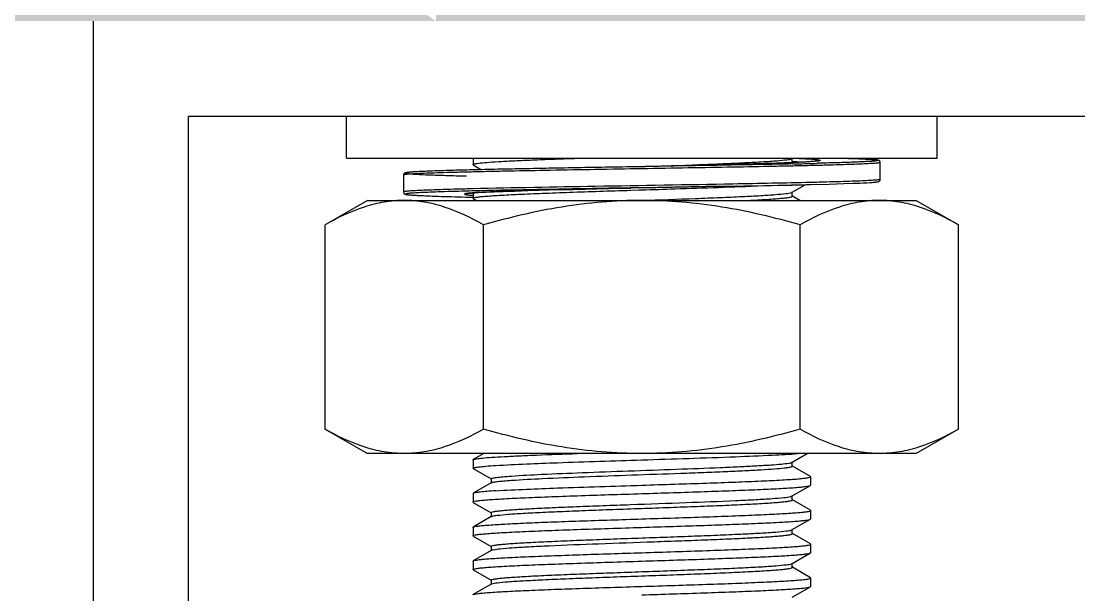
# Model space of a CAD drawing. Extents: x 69728788 to 150676229, y 20327566 to 43663798.
# Drawn here: x 75466706.9 to 75466935.2, y 20756010.4 to 20756134.3 of the extents above; entities that cross this region are included whole.
import ezdxf

# ---------------------------------------------------------------- set-up
doc = ezdxf.new("R2010")
doc.units = 0
doc.header["$LTSCALE"] = 1000
doc.header["$MEASUREMENT"] = 0
doc.layers.get('0').update_dxf_attribs({"linetype": 'CONTINUOUS'})
for name, color, linetype in [('02___PRT_ALL_AXES', 7, 'CONTINUOUS'), ('03___PRT_ALL_CURVES', 7, 'CONTINUOUS'), ('11122', 7, 'CONTINUOUS')]:
    doc.layers.add(name, color=color, linetype=linetype)

msp = doc.modelspace()

# ---------------------------------------------------------------- hatches: boundary and pattern name
at = {"layer": '11122'}
h = msp.add_hatch(dxfattribs=at)
h.set_pattern_fill('AR-CONC', color=256, scale=50, style=0)
h.set_pattern_definition([(50, (74975082.3, 21395942.1), (358.63009, -31.37607), [37.5, -412.5]), (355, (74975082.3, 21395942.1), (-69.37567, 376.09607), [30, -330]), (100.4514, (74975112.18, 21395939.5), (289.25469, 344.71977), [31.8701, -350.57106]), (46.1842, (74975082.3, 21396042.1), (533.62052, -82.7595), [56.25, -618.75]), (96.6356, (74975126.76, 21396035.2), (467.33135, 487.05894), [47.80514, -525.8565]), (351.1842, (74975082.3, 21396042.1), (467.33097, 487.0593), [45, -495]), (21, (74975132.3, 21396017.1), (298.45353, -201.30945), [37.5, -412.5]), (326, (74975132.3, 21396017.1), (121.65767, 362.57502), [30, -330]), (71.4514, (74975157.16, 21396000.32), (420.11131, 161.26525), [31.8701, -350.57106]), (37.5, (74975082.29, 21395942.1), (6.079928, 166.446927), [0, -326, 0, -335, 0, -331.25]), (7.5, (74975082.29, 21395942.1), (131.53477, 197.205856), [0, -191, 0, -318.5, 0, -126.25]), (327.5, (74974970.79, 21395942.1), (266.911218, -11.277436), [0, -125, 0, -390, 0, -517.5]), (317.5, (74974920.8, 21395942.1), (291.593085, 50.05249), [0, -162.5, 0, -259, 0, -367.5])])
edge = h.paths.add_edge_path()
edge.add_line((75462987.85, 20756457.53), (75462603.57, 20756540.89))
edge.add_line((75462603.57, 20756540.89), (75462788.69, 20756612.52))
edge.add_line((75462788.69, 20756404.22), (75462987.85, 20756457.53))
edge.add_line((75462788.69, 20756404.22), (75462788.69, 20756134.28))
edge.add_line((75462788.69, 20756853.4), (75462788.69, 20756612.52))
edge.add_line((75462788.69, 20756853.4), (75473449.6, 20756853.4))
edge.add_line((75462788.69, 20756134.28), (75473449.6, 20756134.28))
edge.add_line((75466885.08, 20756430.23), (75466844.48, 20756430.23))
edge.add_line((75466790.75, 20756480.32), (75466890.92, 20756480.32))
edge.add_line((75466837.19, 20756430.23), (75466796.59, 20756430.23))
edge.add_line((75466837.19, 20756398.36), (75466844.48, 20756398.36))
edge.add_line((75466796.59, 20756353.5), (75466796.44, 20756353.5))
edge.add_line((75466844.48, 20756361.94), (75466837.19, 20756361.94))
edge.add_line((75466885.23, 20756353.5), (75466885.08, 20756353.5))
edge.add_line((75466790.75, 20756480.32), (75466799.1, 20756430.23))
edge.add_line((75466890.92, 20756480.32), (75466882.57, 20756430.23))
edge.add_line((75466885.23, 20756361.94), (75466885.23, 20756134.28))
edge.add_line((75466885.08, 20756430.23), (75466885.08, 20756361.94))
edge.add_line((75466844.48, 20756430.23), (75466844.48, 20756361.94))
edge.add_line((75466837.19, 20756430.23), (75466837.19, 20756361.94))
edge.add_line((75466796.59, 20756430.23), (75466796.59, 20756361.94))
edge.add_line((75466796.44, 20756361.94), (75466796.44, 20756134.28))
edge.add_line((75466307.43, 20756480.61), (75466299.08, 20756430.48))
edge.add_line((75466307.43, 20756480.61), (75466207.18, 20756480.61))
edge.add_line((75466260.95, 20756430.48), (75466301.59, 20756430.48))
edge.add_line((75466213.03, 20756430.48), (75466253.66, 20756430.48))
edge.add_line((75466260.95, 20756398.58), (75466253.66, 20756398.58))
edge.add_line((75466301.59, 20756362.13), (75466301.74, 20756362.13))
edge.add_line((75466253.66, 20756362.13), (75466260.95, 20756362.13))
edge.add_line((75466212.88, 20756362.13), (75466213.03, 20756362.13))
edge.add_line((75466207.18, 20756480.61), (75466215.54, 20756430.48))
edge.add_line((75466212.88, 20756362.13), (75466212.88, 20756134.28))
edge.add_line((75466213.03, 20756430.48), (75466213.03, 20756362.13))
edge.add_line((75466253.66, 20756430.48), (75466253.66, 20756362.13))
edge.add_line((75466260.95, 20756430.48), (75466260.95, 20756362.13))
edge.add_line((75466301.59, 20756430.48), (75466301.59, 20756362.13))
edge.add_line((75466301.74, 20756362.13), (75466301.74, 20756134.28))
edge.add_line((75465727.44, 20756480.61), (75465735.79, 20756430.48))
edge.add_line((75465727.44, 20756480.61), (75465827.69, 20756480.61))
edge.add_line((75465773.92, 20756430.48), (75465733.28, 20756430.48))
edge.add_line((75465821.84, 20756430.48), (75465781.21, 20756430.48))
edge.add_line((75465773.92, 20756398.58), (75465781.21, 20756398.58))
edge.add_line((75465733.28, 20756362.13), (75465733.13, 20756362.13))
edge.add_line((75465781.21, 20756362.13), (75465773.92, 20756362.13))
edge.add_line((75465821.99, 20756362.13), (75465821.84, 20756362.13))
edge.add_line((75465827.69, 20756480.61), (75465819.34, 20756430.48))
edge.add_line((75465821.99, 20756362.13), (75465821.99, 20756134.28))
edge.add_line((75465821.84, 20756430.48), (75465821.84, 20756362.13))
edge.add_line((75465781.21, 20756430.48), (75465781.21, 20756362.13))
edge.add_line((75465773.92, 20756430.48), (75465773.92, 20756362.13))
edge.add_line((75465733.28, 20756430.48), (75465733.28, 20756362.13))
edge.add_line((75465733.13, 20756362.13), (75465733.13, 20756134.28))
edge.add_line((75469406.12, 20756430.23), (75469446.73, 20756430.23))
edge.add_line((75469500.45, 20756480.32), (75469400.28, 20756480.32))
edge.add_line((75469454.01, 20756430.23), (75469494.61, 20756430.23))
edge.add_line((75469454.01, 20756398.36), (75469446.73, 20756398.36))
edge.add_line((75469494.61, 20756353.5), (75469494.76, 20756353.5))
edge.add_line((75469446.73, 20756361.94), (75469454.01, 20756361.94))
edge.add_line((75469405.97, 20756353.5), (75469406.12, 20756353.5))
edge.add_line((75469500.45, 20756480.32), (75469492.1, 20756430.23))
edge.add_line((75469400.28, 20756480.32), (75469408.63, 20756430.23))
edge.add_line((75469405.97, 20756361.94), (75469405.97, 20756134.28))
edge.add_line((75469406.12, 20756430.23), (75469406.12, 20756361.94))
edge.add_line((75469446.73, 20756430.23), (75469446.73, 20756361.94))
edge.add_line((75469454.01, 20756430.23), (75469454.01, 20756361.94))
edge.add_line((75469494.61, 20756430.23), (75469494.61, 20756361.94))
edge.add_line((75469494.76, 20756361.94), (75469494.76, 20756134.28))
edge.add_line((75470564.08, 20756480.61), (75470555.72, 20756430.48))
edge.add_line((75470564.08, 20756480.61), (75470463.82, 20756480.61))
edge.add_line((75470517.59, 20756430.48), (75470558.23, 20756430.48))
edge.add_line((75470469.67, 20756430.48), (75470510.3, 20756430.48))
edge.add_line((75470517.59, 20756398.58), (75470510.3, 20756398.58))
edge.add_line((75470558.23, 20756362.13), (75470558.38, 20756362.13))
edge.add_line((75470510.3, 20756362.13), (75470517.59, 20756362.13))
edge.add_line((75470469.52, 20756362.13), (75470469.67, 20756362.13))
edge.add_line((75470463.82, 20756480.61), (75470472.18, 20756430.48))
edge.add_line((75470469.52, 20756362.13), (75470469.52, 20756134.28))
edge.add_line((75470469.67, 20756430.48), (75470469.67, 20756362.13))
edge.add_line((75470510.3, 20756430.48), (75470510.3, 20756362.13))
edge.add_line((75470517.59, 20756430.48), (75470517.59, 20756362.13))
edge.add_line((75470558.23, 20756430.48), (75470558.23, 20756362.13))
edge.add_line((75470558.38, 20756362.13), (75470558.38, 20756134.28))
edge.add_line((75469984.08, 20756480.61), (75469992.43, 20756430.48))
edge.add_line((75469984.08, 20756480.61), (75470084.33, 20756480.61))
edge.add_line((75470030.56, 20756430.48), (75469989.93, 20756430.48))
edge.add_line((75470078.49, 20756430.48), (75470037.85, 20756430.48))
edge.add_line((75470030.56, 20756398.58), (75470037.85, 20756398.58))
edge.add_line((75469989.93, 20756362.13), (75469989.78, 20756362.13))
edge.add_line((75470037.85, 20756362.13), (75470030.56, 20756362.13))
edge.add_line((75470078.64, 20756362.13), (75470078.49, 20756362.13))
edge.add_line((75470084.33, 20756480.61), (75470075.98, 20756430.48))
edge.add_line((75470078.64, 20756362.13), (75470078.64, 20756134.28))
edge.add_line((75470078.49, 20756430.48), (75470078.49, 20756362.13))
edge.add_line((75470037.85, 20756430.48), (75470037.85, 20756362.13))
edge.add_line((75470030.56, 20756430.48), (75470030.56, 20756362.13))
edge.add_line((75469989.93, 20756430.48), (75469989.93, 20756362.13))
edge.add_line((75469989.78, 20756362.13), (75469989.78, 20756134.28))
edge.add_line((75473648.77, 20756447.19), (75473264.48, 20756530.55))
edge.add_line((75473264.48, 20756530.55), (75473449.6, 20756602.18))
edge.add_line((75473449.6, 20756393.88), (75473648.77, 20756447.19))
edge.add_line((75473449.6, 20756393.88), (75473449.6, 20756123.94))
edge.add_line((75473449.6, 20756843.06), (75473449.6, 20756602.18))
edge.add_line((75472830.81, 20756480.08), (75472930.91, 20756480.08))
edge.add_line((75472877.22, 20756430.03), (75472836.65, 20756430.03))
edge.add_line((75472925.08, 20756430.03), (75472884.5, 20756430.03))
edge.add_line((75472877.22, 20756398.18), (75472884.5, 20756398.18))
edge.add_line((75472830.81, 20756480.08), (75472839.15, 20756430.03))
edge.add_line((75472925.08, 20756430.03), (75472925.08, 20756361.78))
edge.add_line((75472884.5, 20756430.03), (75472884.5, 20756361.78))
edge.add_line((75472877.22, 20756430.03), (75472877.22, 20756361.78))
edge.add_line((75472836.65, 20756430.03), (75472836.65, 20756361.78))
edge.add_line((75472930.91, 20756480.08), (75472922.57, 20756430.03))
edge.add_line((75472836.65, 20756361.78), (75472836.5, 20756361.78))
edge.add_line((75472884.5, 20756361.78), (75472877.22, 20756361.78))
edge.add_line((75472925.22, 20756361.78), (75472925.08, 20756361.78))
edge.add_line((75472925.22, 20756361.78), (75472925.22, 20756134.28))
edge.add_line((75472836.5, 20756361.78), (75472836.5, 20756134.28))

# ---------------------------------------------------------------- linework, layer by layer
at = {"color": 0, "linetype": 'Continuous'}
for p, q in [((75466722.48, 20756134.28), (75466722.48, 20755879.3)), ((75466742.97, 20756113.79), (75466742.97, 20755879.3)), ((75466742.97, 20756113.79), (75466938.76, 20756113.79)), ((75466804.49, 20756103.25), (75466804.44, 20756103.32)), ((75466859.88, 20756103.31), (75466853.73, 20756103.16)), ((75466864.1, 20756103.43), (75466859.88, 20756103.31)), ((75466867.68, 20756103.53), (75466864.1, 20756103.43)), ((75466870.66, 20756103.63), (75466867.68, 20756103.53)), ((75466873.09, 20756103.73), (75466870.66, 20756103.63)), ((75466874.58, 20756103.79), (75466873.09, 20756103.73)), ((75466873.22, 20756104.58), (75466873.28, 20756104.61)), ((75466873.28, 20756104.61), (75466873.41, 20756104.68)), ((75466873.33, 20756103.74), (75466873.34, 20756103.77)), ((75466873.34, 20756103.77), (75466873.34, 20756104.68)), ((75466873.34, 20756104.01), (75466873.37, 20756104.01)), ((75466873.46, 20756103.74), (75466873.36, 20756103.8)), ((75466873.43, 20756103.47), (75466873.36, 20756103.46)), ((75466873.37, 20756104.01), (75466873.53, 20756104)), ((75466873.43, 20756103.74), (75466873.38, 20756103.74)), ((75466875.43, 20756103.83), (75466874.58, 20756103.79)), ((75466876.17, 20756103.87), (75466875.43, 20756103.83)), ((75466876.05, 20756103.87), (75466876.08, 20756103.87)), ((75466876.81, 20756103.91), (75466876.17, 20756103.87)), ((75466877.36, 20756103.95), (75466876.81, 20756103.91)), ((75466886.64, 20756104.63), (75466885.03, 20756104.68)), ((75466887.7, 20756104.58), (75466886.64, 20756104.63)), ((75466888.61, 20756104.54), (75466887.7, 20756104.58)), ((75466889.38, 20756104.5), (75466888.61, 20756104.54)), ((75466892.31, 20756100.13), (75466892.31, 20756103.77)), ((75466789.41, 20756101.04), (75466789.41, 20756097.4)), ((75466792.17, 20756101.76), (75466791.6, 20756101.73)), ((75466792.85, 20756101.8), (75466792.17, 20756101.76)), ((75466793.65, 20756101.83), (75466792.85, 20756101.8)), ((75466795.1, 20756101.9), (75466793.65, 20756101.83)), ((75466796.89, 20756101.96), (75466795.1, 20756101.9)), ((75466799.89, 20756102.05), (75466796.89, 20756101.96)), ((75466804.84, 20756102.18), (75466799.89, 20756102.05)), ((75466804.49, 20756103.25), (75466806.29, 20756102.21)), ((75466812.88, 20756102.36), (75466804.84, 20756102.18)), ((75466827.62, 20756102.64), (75466812.88, 20756102.36)), ((75466840.3, 20756102.85), (75466827.62, 20756102.64)), ((75466840.86, 20756102.86), (75466840.3, 20756102.85)), ((75466840.86, 20756102.86), (75466841.63, 20756102.89)), ((75466841.62, 20756102.88), (75466840.86, 20756102.86)), ((75466841.62, 20756102.88), (75466840.86, 20756102.86)), ((75466854.59, 20756098.55), (75466864.18, 20756098.72)), ((75466864.18, 20756098.72), (75466877.25, 20756099)), ((75466873.27, 20756098.91), (75466873.22, 20756098.91)), ((75466873.34, 20756097.36), (75466876.13, 20756098.98)), ((75466877.25, 20756099), (75466881.32, 20756099.11)), ((75466877.36, 20756099.45), (75466877.3, 20756099.45)), ((75466881.32, 20756099.11), (75466884.48, 20756099.2)), ((75466884.48, 20756099.2), (75466886.36, 20756099.27)), ((75466886.36, 20756099.27), (75466887.89, 20756099.33)), ((75466887.89, 20756099.33), (75466888.73, 20756099.37)), ((75466888.73, 20756099.37), (75466889.44, 20756099.41)), ((75466889.44, 20756099.41), (75466890.04, 20756099.44)), ((75466792.24, 20756096.68), (75466792.9, 20756096.64)), ((75466792.9, 20756096.64), (75466793.67, 20756096.61)), ((75466793.67, 20756096.61), (75466795.06, 20756096.55)), ((75466795.06, 20756096.55), (75466796.74, 20756096.49)), ((75466796.74, 20756096.49), (75466799.5, 20756096.4)), ((75466803.67, 20756096.74), (75466804.41, 20756096.68)), ((75466804.43, 20756098.08), (75466804.38, 20756098.08)), ((75466804.45, 20756097.62), (75466804.4, 20756097.62)), ((75466804.84, 20756097.24), (75466805.52, 20756097.28)), ((75466805.52, 20756097.28), (75466806.32, 20756097.33)), ((75466806.32, 20756097.33), (75466807.26, 20756097.38)), ((75466807.26, 20756097.38), (75466808.93, 20756097.45)), ((75466808.93, 20756097.45), (75466810.97, 20756097.53)), ((75466810.97, 20756097.53), (75466813.41, 20756097.61)), ((75466813.41, 20756097.61), (75466816.26, 20756097.7)), ((75466816.26, 20756097.7), (75466820.75, 20756097.83)), ((75466820.75, 20756097.83), (75466826.06, 20756097.96)), ((75466826.06, 20756097.96), (75466833.71, 20756098.15)), ((75466833.71, 20756098.15), (75466838.46, 20756098.26)), ((75466840.28, 20756098.3), (75466838.45, 20756098.27)), ((75466840.28, 20756098.3), (75466838.46, 20756098.26)), ((75466838.46, 20756097.78), (75466840.3, 20756097.84)), ((75466840.28, 20756098.3), (75466854.59, 20756098.55)), ((75466840.86, 20756098.31), (75466840.28, 20756098.3)), ((75466840.3, 20756097.84), (75466840.86, 20756097.86)), ((75466840.9, 20756098.31), (75466840.86, 20756098.31)), ((75466847.74, 20756098.43), (75466840.9, 20756098.31)), ((75466847.86, 20756098.43), (75466847.74, 20756098.43)), ((75466854.6, 20756098.55), (75466847.86, 20756098.43)), ((75466854.76, 20756098.55), (75466854.6, 20756098.55)), ((75466861.16, 20756098.67), (75466854.76, 20756098.55)), ((75466861.4, 20756098.67), (75466861.16, 20756098.67)), ((75466873.28, 20756097.33), (75466873.34, 20756097.36)), ((75466873.34, 20756096.49), (75466873.34, 20756097.4)), ((75466874.98, 20756095.58), (75466873.36, 20756096.52)), ((75466799.5, 20756096.4), (75466804.44, 20756096.27)), ((75466804.49, 20756095.97), (75466804.44, 20756096.03)), ((75466804.49, 20756095.97), (75466805.17, 20756095.58)), ((75466804.44, 20756039.57), (75466804.49, 20756039.64)), ((75466806.74, 20756040.94), (75466804.49, 20756039.64)), ((75466873.34, 20756039.08), (75466876.56, 20756040.94)), ((75466804.49, 20756037.69), (75466804.44, 20756037.75)), ((75466804.49, 20756037.69), (75466808.37, 20756035.45)), ((75466873.28, 20756039.05), (75466873.34, 20756039.08)), ((75466873.34, 20756038.21), (75466873.34, 20756039.12)), ((75466877.23, 20756036), (75466873.36, 20756038.24)), ((75466808.38, 20756035.48), (75466808.38, 20756034.57)), ((75466877.29, 20756035.93), (75466877.23, 20756036)), ((75466808.38, 20756034.6), (75466804.49, 20756032.35)), ((75466808.44, 20756034.64), (75466808.38, 20756034.6)), ((75466873.34, 20756031.8), (75466877.23, 20756034.05)), ((75466877.23, 20756034.05), (75466877.29, 20756034.11)), ((75466804.49, 20756032.35), (75466804.44, 20756032.29)), ((75466804.49, 20756030.4), (75466804.44, 20756030.47)), ((75466804.49, 20756030.4), (75466808.37, 20756028.17)), ((75466873.28, 20756031.76), (75466873.34, 20756031.8)), ((75466873.34, 20756030.92), (75466873.34, 20756031.83)), ((75466877.23, 20756028.71), (75466873.36, 20756030.95)), ((75466808.38, 20756028.19), (75466808.38, 20756027.28)), ((75466877.29, 20756028.65), (75466877.23, 20756028.71)), ((75466808.38, 20756027.32), (75466804.49, 20756025.07)), ((75466808.44, 20756027.35), (75466808.38, 20756027.32)), ((75466808.44, 20756027.35), (75466808.51, 20756027.38)), ((75466873.34, 20756024.51), (75466877.23, 20756026.76)), ((75466877.23, 20756026.76), (75466877.29, 20756026.83)), ((75466804.44, 20756025), (75466804.49, 20756025.07)), ((75466873.21, 20756024.44), (75466873.28, 20756024.48)), ((75466873.28, 20756024.48), (75466873.34, 20756024.51)), ((75466873.34, 20756023.64), (75466873.34, 20756024.55)), ((75466877.23, 20756021.43), (75466873.36, 20756023.67)), ((75466804.49, 20756023.12), (75466804.44, 20756023.18)), ((75466804.49, 20756023.12), (75466808.37, 20756020.88)), ((75466877.29, 20756021.36), (75466877.23, 20756021.43)), ((75466808.38, 20756020.03), (75466804.49, 20756017.78)), ((75466808.38, 20756020.91), (75466808.38, 20756020)), ((75466808.44, 20756020.07), (75466808.38, 20756020.03)), ((75466873.34, 20756017.23), (75466877.23, 20756019.48)), ((75466877.23, 20756019.48), (75466877.29, 20756019.54)), ((75466804.44, 20756017.72), (75466804.49, 20756017.78)), ((75466873.22, 20756017.16), (75466873.28, 20756017.19)), ((75466873.28, 20756017.19), (75466873.34, 20756017.23)), ((75466873.34, 20756016.35), (75466873.34, 20756017.26)), ((75466804.49, 20756015.83), (75466804.44, 20756015.9)), ((75466804.49, 20756015.83), (75466808.37, 20756013.6)), ((75466877.23, 20756014.14), (75466873.36, 20756016.38)), ((75466808.38, 20756012.75), (75466804.49, 20756010.5)), ((75466808.38, 20756013.62), (75466808.38, 20756012.71)), ((75466808.44, 20756012.78), (75466808.38, 20756012.75)), ((75466808.44, 20756012.78), (75466808.5, 20756012.81)), ((75466873.34, 20756009.94), (75466877.23, 20756012.19)), ((75466877.29, 20756014.08), (75466877.23, 20756014.14)), ((75466877.23, 20756012.19), (75466877.29, 20756012.26)), ((75466804.44, 20756010.43), (75466804.49, 20756010.5))]:
    msp.add_line(p, q, dxfattribs=at)
for points in [[(75466879.03, 20756104.13), (75466879.03, 20756104.13), (75466878.99, 20756104.13), (75466878.94, 20756104.11), (75466878.86, 20756104.1), (75466878.77, 20756104.09), (75466878.66, 20756104.07), (75466878.53, 20756104.06), (75466878.38, 20756104.04), (75466878.22, 20756104.02), (75466878.03, 20756104), (75466877.83, 20756103.99), (75466877.6, 20756103.97), (75466877.36, 20756103.95)], [(75466892.31, 20756103.77), (75466892.31, 20756103.81), (75466892.21, 20756104.07), (75466892.08, 20756104.19), (75466891.98, 20756104.23), (75466891.9, 20756104.26), (75466891.82, 20756104.28), (75466891.73, 20756104.3), (75466891.62, 20756104.32), (75466891.5, 20756104.34), (75466891.36, 20756104.35), (75466891.2, 20756104.37), (75466891.01, 20756104.39), (75466890.81, 20756104.41), (75466890.58, 20756104.43), (75466890.32, 20756104.44), (75466890.04, 20756104.46), (75466889.38, 20756104.5)], [(75466791.6, 20756101.73), (75466791.35, 20756101.71), (75466791.12, 20756101.69), (75466790.92, 20756101.68), (75466790.74, 20756101.66), (75466790.57, 20756101.64), (75466790.42, 20756101.63), (75466790.29, 20756101.61), (75466790.17, 20756101.6), (75466790.07, 20756101.58), (75466789.98, 20756101.57), (75466789.9, 20756101.55), (75466789.82, 20756101.53), (75466789.74, 20756101.5), (75466789.65, 20756101.45), (75466789.52, 20756101.34), (75466789.41, 20756101.08), (75466789.41, 20756101.04)], [(75466853.73, 20756103.16), (75466842.19, 20756102.89), (75466841.62, 20756102.88)], [(75466890.04, 20756099.44), (75466890.3, 20756099.46), (75466890.54, 20756099.48), (75466890.75, 20756099.49), (75466890.94, 20756099.51), (75466891.12, 20756099.53), (75466891.27, 20756099.54), (75466891.41, 20756099.56), (75466891.53, 20756099.57), (75466891.64, 20756099.59), (75466891.73, 20756099.61), (75466891.82, 20756099.62), (75466891.9, 20756099.64), (75466891.97, 20756099.67), (75466892.07, 20756099.71), (75466892.19, 20756099.81), (75466892.31, 20756100.06), (75466892.31, 20756100.13)], [(75466789.41, 20756097.4), (75466789.42, 20756097.33), (75466789.54, 20756097.08), (75466789.66, 20756096.98), (75466789.75, 20756096.94), (75466789.83, 20756096.91), (75466789.91, 20756096.89), (75466790, 20756096.87), (75466790.09, 20756096.86), (75466790.2, 20756096.84), (75466790.33, 20756096.82), (75466790.46, 20756096.81), (75466790.62, 20756096.79), (75466790.79, 20756096.78), (75466790.98, 20756096.76), (75466791.19, 20756096.74), (75466791.42, 20756096.73), (75466791.67, 20756096.71), (75466792.24, 20756096.68)], [(75466802.85, 20756097.03), (75466802.85, 20756097.03), (75466802.89, 20756097.04), (75466802.95, 20756097.05), (75466803.04, 20756097.07), (75466803.15, 20756097.09), (75466803.28, 20756097.1), (75466803.43, 20756097.12), (75466803.61, 20756097.14), (75466803.8, 20756097.16), (75466804.03, 20756097.18), (75466804.27, 20756097.2), (75466804.54, 20756097.22), (75466804.84, 20756097.24)]]:
    msp.add_lwpolyline(points, dxfattribs=at)
for centre, radius, start, end in [((75466839.58, 20757646.63), 1543.54, 271.25649, 271.45321), ((75466802.42, 20759331.04), 3232.91, 271.04527, 271.25493), ((75466835.72, 20757807.93), 1709.43, 271.2586, 271.39378), ((75466807.52, 20756055.77), 41.56, 94.2592, 94.9357), ((75466806.75, 20756124.04), 26.97, 264.4979, 265.0097), ((75466872.92, 20756017.91), 0.808, 291.3377, 292.265), ((75466808.81, 20756012.06), 0.809, 111.336, 112.2602)]:
    msp.add_arc(centre, radius, start, end, dxfattribs=at)
for points, knots in [([(75466892.31, 20756103.77), (75466892.31, 20756103.75), (75466892.2, 20756103.72), (75466892.04, 20756103.68), (75466891.71, 20756103.64), (75466891.29, 20756103.6), (75466890.73, 20756103.56), (75466889.76, 20756103.5), (75466888.24, 20756103.42), (75466886.09, 20756103.34), (75466883.51, 20756103.26), (75466880.51, 20756103.17), (75466877.13, 20756103.09), (75466873.4, 20756103), (75466867.83, 20756102.89), (75466860.3, 20756102.74), (75466850.77, 20756102.58), (75466840.86, 20756102.41), (75466830.95, 20756102.24), (75466821.42, 20756102.07), (75466813.89, 20756101.93), (75466808.32, 20756101.81), (75466804.59, 20756101.73), (75466801.21, 20756101.64), (75466798.22, 20756101.56), (75466795.63, 20756101.48), (75466793.48, 20756101.39), (75466791.97, 20756101.32), (75466790.99, 20756101.26), (75466790.44, 20756101.22), (75466790.01, 20756101.18), (75466789.69, 20756101.14), (75466789.53, 20756101.1), (75466789.41, 20756101.07), (75466789.41, 20756101.04)], [0, 0, 0, 0, 0.000734, 0.002588, 0.005621, 0.009835, 0.015225, 0.021778, 0.038315, 0.05929, 0.084505, 0.11372, 0.146654, 0.182994, 0.222387, 0.30879, 0.402541, 0.500037, 0.597531, 0.691278, 0.777674, 0.817064, 0.853401, 0.886332, 0.915542, 0.940751, 0.961719, 0.978248, 0.984797, 0.990182, 0.994392, 0.99742, 0.99927, 1, 1, 1, 1]), ([(75466804.44, 20756103.32), (75466804.44, 20756103.36), (75466804.61, 20756103.44), (75466804.88, 20756103.5), (75466805.39, 20756103.59), (75466806.41, 20756103.71), (75466808.17, 20756103.86), (75466810.79, 20756104.02), (75466814.07, 20756104.19), (75466817.92, 20756104.35), (75466822.27, 20756104.52), (75466825.33, 20756104.63), (75466826.93, 20756104.68)], [0, 0, 0, 0, 0.005786, 0.019414, 0.041485, 0.072004, 0.157793, 0.275073, 0.421358, 0.593494, 0.787777, 1, 1, 1, 1]), ([(75466873.38, 20756103.74), (75466868.84, 20756103.55), (75466858.25, 20756103.26), (75466847.67, 20756103.02), (75466841.62, 20756102.88)], [0, 0, 0, 0, 0.42908, 1, 1, 1, 1]), ([(75466873.36, 20756103.46), (75466871.01, 20756103.41), (75466860.43, 20756103.2), (75466849.85, 20756103.02), (75466841.62, 20756102.88)], [0, 0, 0, 0, 0.22287, 1, 1, 1, 1]), ([(75466841.63, 20756102.89), (75466845.47, 20756103.03), (75466851.08, 20756103.23), (75466858.23, 20756103.51), (75466862.85, 20756103.72), (75466866.74, 20756103.93), (75466869.77, 20756104.11), (75466871.82, 20756104.34), (75466872.89, 20756104.45), (75466873.22, 20756104.58)], [0, 0, 0, 0, 0.364961, 0.531036, 0.678684, 0.803013, 0.899918, 0.966237, 1, 1, 1, 1]), ([(75466878.26, 20756104.44), (75466878.39, 20756104.42), (75466878.63, 20756104.4), (75466878.94, 20756104.36), (75466879.14, 20756104.32), (75466879.26, 20756104.29), (75466879.3, 20756104.27), (75466879.34, 20756104.25), (75466879.34, 20756104.19), (75466879.22, 20756104.17), (75466879.07, 20756104.12), (75466878.8, 20756104.08), (75466878.45, 20756104.04), (75466878, 20756104), (75466877.45, 20756103.96), (75466876.55, 20756103.89), (75466875.2, 20756103.82), (75466874.06, 20756103.77), (75466873.43, 20756103.74)], [0, 0, 0, 0, 0.057695, 0.102152, 0.133345, 0.144014, 0.151502, 0.156113, 0.159189, 0.171014, 0.195466, 0.233126, 0.284056, 0.348196, 0.425398, 0.515491, 0.733471, 1, 1, 1, 1]), ([(75466873.53, 20756104), (75466873.77, 20756103.99), (75466874.6, 20756103.95), (75466875.44, 20756103.91), (75466876.05, 20756103.87)], [0, 0, 0, 0, 0.279412, 1, 1, 1, 1]), ([(75466874.18, 20756104.68), (75466874.61, 20756104.67), (75466875.97, 20756104.6), (75466877.33, 20756104.52), (75466878.26, 20756104.44)], [0, 0, 0, 0, 0.316279, 1, 1, 1, 1]), ([(75466885.03, 20756104.68), (75466885.65, 20756104.66), (75466886.8, 20756104.62), (75466888.38, 20756104.55), (75466889.51, 20756104.5), (75466890.27, 20756104.45), (75466890.72, 20756104.41), (75466891.1, 20756104.38), (75466891.4, 20756104.35), (75466891.62, 20756104.32), (75466891.76, 20756104.28), (75466891.85, 20756104.26), (75466891.86, 20756104.22), (75466891.83, 20756104.2), (75466891.8, 20756104.19), (75466891.71, 20756104.16), (75466891.55, 20756104.13), (75466891.3, 20756104.1), (75466890.97, 20756104.07), (75466890.57, 20756104.03), (75466889.88, 20756103.98), (75466888.82, 20756103.93), (75466887.34, 20756103.86), (75466885.57, 20756103.79), (75466883.52, 20756103.72), (75466881.21, 20756103.66), (75466879.58, 20756103.61), (75466878.72, 20756103.59)], [0, 0, 0, 0, 0.093183, 0.172189, 0.236539, 0.263093, 0.285847, 0.304768, 0.319836, 0.33104, 0.338399, 0.342056, 0.342921, 0.344117, 0.346129, 0.34906, 0.357776, 0.370349, 0.386785, 0.407069, 0.431174, 0.49071, 0.565043, 0.653721, 0.756205, 0.871868, 1, 1, 1, 1]), ([(75466840.3, 20756102.85), (75466837.88, 20756102.81), (75466833.07, 20756102.73), (75466826, 20756102.61), (75466819.23, 20756102.48), (75466812.9, 20756102.36), (75466807.15, 20756102.24), (75466802.09, 20756102.12), (75466798.36, 20756102.01), (75466795.8, 20756101.92), (75466794.21, 20756101.86), (75466792.87, 20756101.8), (75466791.91, 20756101.75), (75466791.26, 20756101.7), (75466790.87, 20756101.67), (75466790.55, 20756101.64), (75466790.29, 20756101.61), (75466790.09, 20756101.58), (75466789.97, 20756101.56), (75466789.9, 20756101.53), (75466789.88, 20756101.52), (75466789.86, 20756101.5), (75466789.88, 20756101.48), (75466789.91, 20756101.46), (75466789.97, 20756101.44), (75466790.09, 20756101.41), (75466790.29, 20756101.38), (75466790.68, 20756101.34), (75466791.33, 20756101.29), (75466792.79, 20756101.2), (75466795.23, 20756101.09), (75466798.83, 20756100.97), (75466801.54, 20756100.9), (75466803.04, 20756100.86)], [0, 0, 0, 0, 0.114408, 0.226286, 0.333333, 0.433352, 0.524287, 0.604264, 0.671643, 0.700166, 0.725046, 0.746157, 0.763393, 0.77053, 0.776668, 0.781801, 0.785923, 0.789034, 0.791139, 0.791822, 0.792275, 0.79255, 0.792828, 0.79329, 0.793982, 0.796105, 0.799235, 0.803376, 0.814683, 0.829982, 0.87224, 0.929301, 1, 1, 1, 1]), ([(75466877.3, 20756099.45), (75466871.73, 20756099.32), (75466856.24, 20756099.02), (75466831.94, 20756098.62), (75466813.22, 20756098.29), (75466804.43, 20756098.08)], [0, 0, 0, 0, 0.229313, 0.637984, 1, 1, 1, 1]), ([(75466840.86, 20756097.86), (75466843.26, 20756097.93), (75466851.91, 20756098.21), (75466860.56, 20756098.49), (75466866.82, 20756098.77)], [0, 0, 0, 0, 0.276436, 1, 1, 1, 1]), ([(75466892.31, 20756100.13), (75466892.31, 20756100.11), (75466892.2, 20756100.07), (75466892.04, 20756100.04), (75466891.72, 20756100), (75466891.29, 20756099.96), (75466890.74, 20756099.92), (75466889.78, 20756099.85), (75466888.28, 20756099.78), (75466886.14, 20756099.7), (75466883.57, 20756099.62), (75466880.6, 20756099.53), (75466878.48, 20756099.48), (75466877.36, 20756099.45)], [0, 0, 0, 0, 0.004985, 0.0176, 0.038249, 0.066956, 0.103679, 0.14834, 0.261059, 0.404068, 0.576024, 0.7753, 1, 1, 1, 1]), ([(75466804.38, 20756098.08), (75466803.25, 20756098.05), (75466801.14, 20756098), (75466798.16, 20756097.92), (75466795.59, 20756097.83), (75466793.45, 20756097.75), (75466791.95, 20756097.68), (75466790.99, 20756097.62), (75466790.43, 20756097.58), (75466790.01, 20756097.53), (75466789.69, 20756097.49), (75466789.53, 20756097.46), (75466789.41, 20756097.43), (75466789.41, 20756097.4)], [0, 0, 0, 0, 0.224593, 0.423791, 0.595701, 0.738698, 0.851435, 0.896118, 0.932869, 0.961612, 0.982304, 0.994968, 1, 1, 1, 1]), ([(75466804.4, 20756097.62), (75466802.34, 20756097.57), (75466799.45, 20756097.49), (75466795.86, 20756097.37), (75466793.78, 20756097.29), (75466792.33, 20756097.22), (75466791.39, 20756097.16), (75466790.86, 20756097.12), (75466790.43, 20756097.07), (75466790.16, 20756097.05), (75466789.73, 20756096.94), (75466790.16, 20756096.84), (75466790.43, 20756096.82), (75466790.87, 20756096.77), (75466791.39, 20756096.73), (75466792.33, 20756096.67), (75466793.79, 20756096.6), (75466795.86, 20756096.52), (75466799.45, 20756096.4), (75466802.34, 20756096.32), (75466804.4, 20756096.27)], [0, 0, 0, 0, 0.212148, 0.298132, 0.369616, 0.425941, 0.448254, 0.466597, 0.480935, 0.491247, 0.499914, 0.508617, 0.518947, 0.533304, 0.551665, 0.573994, 0.630349, 0.701857, 0.787856, 1, 1, 1, 1]), ([(75466803.1, 20756097.08), (75466803.02, 20756097.07), (75466802.87, 20756097.05), (75466802.72, 20756097.01), (75466802.62, 20756096.98), (75466802.62, 20756096.93), (75466802.65, 20756096.91), (75466802.7, 20756096.89), (75466802.81, 20756096.86), (75466803, 20756096.82), (75466803.3, 20756096.78), (75466803.54, 20756096.75), (75466803.67, 20756096.74)], [0, 0, 0, 0, 0.160817, 0.265115, 0.31558, 0.328996, 0.349081, 0.381472, 0.427462, 0.561552, 0.752432, 1, 1, 1, 1]), ([(75466803.94, 20756097.17), (75466803.86, 20756097.17), (75466803.58, 20756097.14), (75466803.3, 20756097.11), (75466803.1, 20756097.08)], [0, 0, 0, 0, 0.294737, 1, 1, 1, 1]), ([(75466838.46, 20756098.26), (75466834.74, 20756098.17), (75466827.7, 20756098.01), (75466818.04, 20756097.77), (75466810.42, 20756097.52), (75466806.11, 20756097.34), (75466804.43, 20756097.21)], [0, 0, 0, 0, 0.327938, 0.620366, 0.851227, 1, 1, 1, 1]), ([(75466804.44, 20756096.03), (75466804.44, 20756096.1), (75466804.74, 20756096.18), (75466805.15, 20756096.27), (75466805.99, 20756096.38), (75466807.08, 20756096.48), (75466808.49, 20756096.59), (75466810.91, 20756096.74), (75466814.58, 20756096.93), (75466819.65, 20756097.14), (75466825.46, 20756097.35), (75466831.81, 20756097.57), (75466836.21, 20756097.71), (75466838.46, 20756097.78)], [0, 0, 0, 0, 0.005703, 0.020172, 0.04378, 0.076386, 0.117742, 0.167486, 0.290355, 0.440693, 0.61322, 0.801833, 1, 1, 1, 1]), ([(75466838.45, 20756098.27), (75466835.31, 20756098.22), (75466823.98, 20756098.02), (75466812.64, 20756097.82), (75466804.45, 20756097.62)], [0, 0, 0, 0, 0.277252, 1, 1, 1, 1]), ([(75466840.86, 20756095.58), (75466844.72, 20756095.72), (75466850.36, 20756095.92), (75466857.57, 20756096.2), (75466862.27, 20756096.41), (75466866.26, 20756096.61), (75466869.41, 20756096.81), (75466871.6, 20756097.02), (75466872.76, 20756097.15), (75466873.14, 20756097.27)], [0, 0, 0, 0, 0.358483, 0.522838, 0.669887, 0.794772, 0.893379, 0.962492, 1, 1, 1, 1]), ([(75466863.84, 20756095.58), (75466865.18, 20756095.65), (75466867.08, 20756095.75), (75466869.42, 20756095.91), (75466870.78, 20756096.02), (75466871.84, 20756096.13), (75466872.65, 20756096.24), (75466873.06, 20756096.33), (75466873.34, 20756096.42), (75466873.34, 20756096.49)], [0, 0, 0, 0, 0.421729, 0.592956, 0.735504, 0.848073, 0.929659, 0.979849, 1, 1, 1, 1]), ([(75466873.14, 20756097.27), (75466873.17, 20756097.28), (75466873.22, 20756097.3), (75466873.26, 20756097.32), (75466873.28, 20756097.33)], [0, 0, 0, 0, 0.561798, 1, 1, 1, 1]), ([(75466804.49, 20756039.64), (75466804.68, 20756039.75), (75466805.37, 20756039.83), (75466806.69, 20756040.01), (75466808.71, 20756040.14), (75466811.34, 20756040.31), (75466814.56, 20756040.46), (75466819.82, 20756040.69), (75466824, 20756040.84), (75466826.93, 20756040.94)], [0, 0, 0, 0, 0.029291, 0.089386, 0.179424, 0.297711, 0.44196, 0.609341, 1, 1, 1, 1]), ([(75466809.32, 20756038.36), (75466813.76, 20756038.64), (75466824.28, 20756039.04), (75466834.79, 20756039.38), (75466840.86, 20756039.57)], [0, 0, 0, 0, 0.42277, 1, 1, 1, 1]), ([(75466840.86, 20756039.57), (75466847.61, 20756039.79), (75466857, 20756040.08), (75466868.21, 20756040.55), (75466872.69, 20756040.79), (75466874.52, 20756040.94)], [0, 0, 0, 0, 0.601171, 0.836534, 1, 1, 1, 1]), ([(75466804.44, 20756037.75), (75466804.44, 20756037.79), (75466804.57, 20756037.86), (75466804.79, 20756037.92), (75466805.19, 20756037.99), (75466806, 20756038.1), (75466807.4, 20756038.23), (75466808.62, 20756038.32), (75466809.32, 20756038.36)], [0, 0, 0, 0, 0.022001, 0.071614, 0.151547, 0.261983, 0.573159, 1, 1, 1, 1]), ([(75466812.73, 20756036.08), (75466814.91, 20756036.24), (75466819.99, 20756036.5), (75466828.41, 20756036.85), (75466838.09, 20756037.2), (75466848.05, 20756037.55), (75466856.07, 20756037.86), (75466861.86, 20756038.11), (75466865.48, 20756038.29), (75466868.47, 20756038.47), (75466870.77, 20756038.63), (75466872.27, 20756038.83), (75466873.07, 20756038.92), (75466873.28, 20756039.05)], [0, 0, 0, 0, 0.107783, 0.251572, 0.416871, 0.586964, 0.744654, 0.813774, 0.874011, 0.923835, 0.961993, 0.987552, 1, 1, 1, 1]), ([(75466812.73, 20756035.17), (75466814.97, 20756035.33), (75466820.2, 20756035.6), (75466828.87, 20756035.96), (75466838.81, 20756036.32), (75466847.43, 20756036.62), (75466854.15, 20756036.87), (75466858.75, 20756037.06), (75466862.87, 20756037.25), (75466866.41, 20756037.43), (75466869.25, 20756037.61), (75466871.18, 20756037.77), (75466872.3, 20756037.91), (75466872.86, 20756038), (75466873.16, 20756038.07), (75466873.34, 20756038.16), (75466873.34, 20756038.21)], [0, 0, 0, 0, 0.110711, 0.25879, 0.428579, 0.602076, 0.684431, 0.760893, 0.829425, 0.888206, 0.935673, 0.970577, 0.983029, 0.992048, 0.997627, 1, 1, 1, 1]), ([(75466808.38, 20756035.48), (75466808.38, 20756035.51), (75466808.49, 20756035.58), (75466808.84, 20756035.68), (75466809.67, 20756035.82), (75466811.02, 20756035.95), (75466812.11, 20756036.04), (75466812.73, 20756036.08)], [0, 0, 0, 0, 0.02323, 0.073288, 0.263625, 0.57431, 1, 1, 1, 1]), ([(75466808.44, 20756034.64), (75466808.58, 20756034.72), (75466809.03, 20756034.8), (75466809.89, 20756034.93), (75466811.18, 20756035.05), (75466812.17, 20756035.13), (75466812.73, 20756035.17)], [0, 0, 0, 0, 0.107625, 0.311403, 0.610331, 1, 1, 1, 1]), ([(75466840.86, 20756034.11), (75466843.23, 20756034.19), (75466847.88, 20756034.33), (75466854.62, 20756034.56), (75466860.84, 20756034.78), (75466866.29, 20756035), (75466870.26, 20756035.19), (75466872.88, 20756035.35), (75466874.41, 20756035.46), (75466875.6, 20756035.57), (75466876.51, 20756035.68), (75466876.96, 20756035.78), (75466877.29, 20756035.86), (75466877.29, 20756035.93)], [0, 0, 0, 0, 0.194721, 0.381979, 0.55457, 0.705865, 0.830075, 0.880496, 0.922471, 0.955593, 0.979584, 0.994275, 1, 1, 1, 1]), ([(75466809.32, 20756032.9), (75466808.68, 20756032.86), (75466807.56, 20756032.78), (75466806.1, 20756032.66), (75466805.14, 20756032.52), (75466804.64, 20756032.44), (75466804.49, 20756032.35)], [0, 0, 0, 0, 0.393975, 0.69435, 0.896787, 1, 1, 1, 1]), ([(75466809.32, 20756032.9), (75466813.76, 20756033.18), (75466824.28, 20756033.57), (75466834.79, 20756033.92), (75466840.86, 20756034.11)], [0, 0, 0, 0, 0.422765, 1, 1, 1, 1]), ([(75466840.86, 20756032.29), (75466845.35, 20756032.43), (75466851.89, 20756032.64), (75466860.24, 20756032.94), (75466865.6, 20756033.15), (75466870.08, 20756033.36), (75466873.19, 20756033.54), (75466875.11, 20756033.7), (75466876.1, 20756033.81), (75466876.77, 20756033.91), (75466877.13, 20756033.99), (75466877.23, 20756034.05)], [0, 0, 0, 0, 0.370036, 0.538455, 0.68763, 0.812233, 0.907832, 0.943658, 0.97107, 0.98986, 1, 1, 1, 1]), ([(75466804.44, 20756030.47), (75466804.44, 20756030.54), (75466804.77, 20756030.62), (75466805.22, 20756030.72), (75466806.13, 20756030.83), (75466807.31, 20756030.94), (75466808.84, 20756031.05), (75466811.47, 20756031.21), (75466815.44, 20756031.4), (75466820.88, 20756031.62), (75466827.1, 20756031.84), (75466833.85, 20756032.07), (75466838.49, 20756032.21), (75466840.86, 20756032.29)], [0, 0, 0, 0, 0.00573, 0.020425, 0.044419, 0.077543, 0.119519, 0.169942, 0.29416, 0.445458, 0.618039, 0.805282, 1, 1, 1, 1]), ([(75466808.38, 20756028.19), (75466808.38, 20756028.25), (75466808.64, 20756028.34), (75466809.01, 20756028.43), (75466809.75, 20756028.54), (75466810.71, 20756028.64), (75466811.95, 20756028.74), (75466814.09, 20756028.9), (75466817.33, 20756029.08), (75466821.8, 20756029.29), (75466826.93, 20756029.5), (75466832.55, 20756029.71), (75466840.44, 20756030), (75466850, 20756030.34), (75466859.01, 20756030.69), (75466865.2, 20756030.99), (75466868.67, 20756031.19), (75466871.17, 20756031.4), (75466872.5, 20756031.55), (75466872.98, 20756031.66)], [0, 0, 0, 0, 0.002759, 0.009523, 0.020511, 0.035675, 0.054897, 0.078022, 0.135142, 0.205065, 0.285364, 0.373246, 0.465653, 0.65112, 0.816158, 0.883701, 0.938007, 0.977206, 1, 1, 1, 1]), ([(75466808.51, 20756027.38), (75466808.87, 20756027.53), (75466810.03, 20756027.64), (75466812.25, 20756027.88), (75466815.54, 20756028.07), (75466819.74, 20756028.29), (75466824.7, 20756028.5), (75466830.25, 20756028.72), (75466836.19, 20756028.94), (75466842.29, 20756029.15), (75466848.34, 20756029.37), (75466854.13, 20756029.59), (75466859.43, 20756029.8), (75466864.05, 20756030.02), (75466867.41, 20756030.2), (75466869.63, 20756030.36), (75466870.92, 20756030.47), (75466871.92, 20756030.57), (75466872.69, 20756030.68), (75466873.08, 20756030.77), (75466873.34, 20756030.86), (75466873.34, 20756030.92)], [0, 0, 0, 0, 0.017786, 0.052839, 0.104005, 0.169458, 0.246837, 0.333341, 0.425839, 0.520978, 0.615311, 0.705419, 0.788037, 0.860174, 0.919224, 0.943153, 0.963063, 0.97877, 0.990157, 0.997162, 1, 1, 1, 1]), ([(75466872.98, 20756031.66), (75466873.02, 20756031.67), (75466873.12, 20756031.7), (75466873.22, 20756031.73), (75466873.28, 20756031.76)], [0, 0, 0, 0, 0.320151, 1, 1, 1, 1]), ([(75466840.86, 20756026.83), (75466843.23, 20756026.9), (75466847.88, 20756027.05), (75466854.62, 20756027.27), (75466860.84, 20756027.49), (75466866.29, 20756027.72), (75466870.25, 20756027.91), (75466872.88, 20756028.07), (75466874.41, 20756028.18), (75466875.59, 20756028.29), (75466876.51, 20756028.39), (75466876.96, 20756028.49), (75466877.29, 20756028.58), (75466877.29, 20756028.65)], [0, 0, 0, 0, 0.194708, 0.381941, 0.554513, 0.705807, 0.830028, 0.880455, 0.922436, 0.955565, 0.979564, 0.994265, 1, 1, 1, 1]), ([(75466804.49, 20756025.07), (75466804.6, 20756025.13), (75466804.95, 20756025.2), (75466805.62, 20756025.31), (75466806.62, 20756025.41), (75466808.54, 20756025.57), (75466811.64, 20756025.75), (75466816.12, 20756025.97), (75466821.49, 20756026.18), (75466829.84, 20756026.48), (75466836.37, 20756026.68), (75466840.86, 20756026.83)], [0, 0, 0, 0, 0.01014, 0.02893, 0.056344, 0.092171, 0.187776, 0.312381, 0.46155, 0.629965, 1, 1, 1, 1]), ([(75466840.86, 20756025), (75466845.35, 20756025.15), (75466851.89, 20756025.35), (75466860.24, 20756025.65), (75466865.6, 20756025.86), (75466870.08, 20756026.08), (75466873.19, 20756026.26), (75466875.11, 20756026.42), (75466876.1, 20756026.52), (75466876.77, 20756026.63), (75466877.13, 20756026.7), (75466877.23, 20756026.76)], [0, 0, 0, 0, 0.370036, 0.538455, 0.68763, 0.812233, 0.907832, 0.943658, 0.97107, 0.98986, 1, 1, 1, 1]), ([(75466804.44, 20756023.18), (75466804.44, 20756023.25), (75466804.77, 20756023.34), (75466805.22, 20756023.44), (75466806.13, 20756023.54), (75466807.31, 20756023.65), (75466808.84, 20756023.76), (75466811.47, 20756023.92), (75466815.44, 20756024.12), (75466820.88, 20756024.34), (75466827.1, 20756024.56), (75466833.85, 20756024.78), (75466838.49, 20756024.93), (75466840.86, 20756025)], [0, 0, 0, 0, 0.00573, 0.020425, 0.044419, 0.077543, 0.119519, 0.169942, 0.29416, 0.445458, 0.618039, 0.805282, 1, 1, 1, 1]), ([(75466808.38, 20756020.91), (75466808.38, 20756020.97), (75466808.65, 20756021.06), (75466809.04, 20756021.15), (75466809.8, 20756021.26), (75466810.8, 20756021.36), (75466812.09, 20756021.47), (75466814.3, 20756021.63), (75466817.66, 20756021.81), (75466822.28, 20756022.03), (75466827.57, 20756022.24), (75466833.34, 20756022.46), (75466839.39, 20756022.68), (75466845.49, 20756022.89), (75466851.42, 20756023.11), (75466856.97, 20756023.33), (75466861.94, 20756023.54), (75466866.14, 20756023.76), (75466869.44, 20756023.95), (75466871.68, 20756024.18), (75466872.84, 20756024.3), (75466873.21, 20756024.44)], [0, 0, 0, 0, 0.002835, 0.009828, 0.021196, 0.036877, 0.056753, 0.080644, 0.139601, 0.211632, 0.294139, 0.38414, 0.478381, 0.573452, 0.665915, 0.752426, 0.829856, 0.89541, 0.946725, 0.981977, 1, 1, 1, 1]), ([(75466808.81, 20756020.18), (75466809.31, 20756020.3), (75466810.68, 20756020.44), (75466813.23, 20756020.65), (75466816.74, 20756020.85), (75466822.94, 20756021.15), (75466831.96, 20756021.5), (75466841.49, 20756021.84), (75466849.34, 20756022.12), (75466854.93, 20756022.33), (75466860.03, 20756022.54), (75466864.47, 20756022.75), (75466867.68, 20756022.94), (75466869.8, 20756023.09), (75466871.04, 20756023.2), (75466871.99, 20756023.3), (75466872.72, 20756023.4), (75466873.09, 20756023.49), (75466873.34, 20756023.58), (75466873.34, 20756023.64)], [0, 0, 0, 0, 0.023805, 0.063835, 0.118767, 0.186724, 0.351985, 0.537012, 0.629032, 0.71647, 0.796306, 0.865789, 0.922526, 0.945489, 0.964576, 0.979631, 0.990541, 0.997257, 1, 1, 1, 1]), ([(75466840.86, 20756019.54), (75466843.23, 20756019.62), (75466847.88, 20756019.76), (75466854.62, 20756019.99), (75466860.84, 20756020.21), (75466866.29, 20756020.43), (75466870.26, 20756020.62), (75466872.88, 20756020.78), (75466874.41, 20756020.89), (75466875.6, 20756021), (75466876.51, 20756021.11), (75466876.96, 20756021.21), (75466877.29, 20756021.29), (75466877.29, 20756021.36)], [0, 0, 0, 0, 0.194721, 0.381979, 0.554569, 0.705864, 0.830074, 0.880495, 0.92247, 0.955592, 0.979583, 0.994275, 1, 1, 1, 1]), ([(75466804.49, 20756017.78), (75466804.6, 20756017.85), (75466804.95, 20756017.92), (75466805.62, 20756018.03), (75466806.62, 20756018.13), (75466808.54, 20756018.29), (75466811.64, 20756018.47), (75466816.12, 20756018.68), (75466821.49, 20756018.89), (75466829.83, 20756019.19), (75466836.37, 20756019.4), (75466840.86, 20756019.54)], [0, 0, 0, 0, 0.010139, 0.02893, 0.056342, 0.092168, 0.187763, 0.312361, 0.461537, 0.629962, 1, 1, 1, 1]), ([(75466808.44, 20756020.07), (75466808.46, 20756020.08), (75466808.58, 20756020.13), (75466808.7, 20756020.16), (75466808.81, 20756020.18)], [0, 0, 0, 0, 0.175326, 1, 1, 1, 1]), ([(75466840.86, 20756017.72), (75466845.35, 20756017.86), (75466851.89, 20756018.07), (75466860.24, 20756018.37), (75466865.6, 20756018.58), (75466870.08, 20756018.79), (75466873.19, 20756018.97), (75466875.11, 20756019.13), (75466876.1, 20756019.24), (75466876.77, 20756019.34), (75466877.13, 20756019.42), (75466877.23, 20756019.48)], [0, 0, 0, 0, 0.370036, 0.538455, 0.68763, 0.812233, 0.907832, 0.943658, 0.97107, 0.98986, 1, 1, 1, 1]), ([(75466804.44, 20756015.9), (75466804.44, 20756015.97), (75466804.77, 20756016.05), (75466805.22, 20756016.15), (75466806.13, 20756016.26), (75466807.31, 20756016.37), (75466808.84, 20756016.48), (75466811.47, 20756016.64), (75466815.44, 20756016.83), (75466820.88, 20756017.05), (75466827.1, 20756017.27), (75466833.85, 20756017.5), (75466838.49, 20756017.64), (75466840.86, 20756017.72)], [0, 0, 0, 0, 0.00573, 0.020425, 0.044419, 0.077543, 0.119519, 0.169942, 0.29416, 0.445458, 0.618039, 0.805282, 1, 1, 1, 1]), ([(75466808.38, 20756013.62), (75466808.38, 20756013.68), (75466808.65, 20756013.78), (75466809.04, 20756013.86), (75466809.8, 20756013.97), (75466810.8, 20756014.08), (75466812.09, 20756014.18), (75466814.31, 20756014.34), (75466817.66, 20756014.53), (75466822.28, 20756014.74), (75466827.57, 20756014.96), (75466833.35, 20756015.17), (75466839.4, 20756015.39), (75466845.5, 20756015.61), (75466851.43, 20756015.82), (75466856.98, 20756016.04), (75466861.95, 20756016.25), (75466866.15, 20756016.47), (75466869.44, 20756016.67), (75466871.68, 20756016.9), (75466872.85, 20756017.02), (75466873.21, 20756017.16)], [0, 0, 0, 0, 0.002833, 0.009831, 0.021198, 0.036887, 0.056764, 0.080664, 0.139633, 0.211679, 0.294202, 0.384219, 0.478473, 0.573554, 0.666022, 0.752531, 0.829953, 0.895492, 0.946787, 0.98201, 1, 1, 1, 1]), ([(75466808.52, 20756012.82), (75466808.88, 20756012.96), (75466810.05, 20756013.08), (75466812.28, 20756013.31), (75466815.58, 20756013.5), (75466819.78, 20756013.72), (75466824.75, 20756013.93), (75466830.3, 20756014.15), (75466836.23, 20756014.37), (75466842.33, 20756014.58), (75466848.38, 20756014.8), (75466854.15, 20756015.02), (75466859.45, 20756015.23), (75466864.07, 20756015.45), (75466867.42, 20756015.64), (75466869.64, 20756015.79), (75466870.93, 20756015.9), (75466871.92, 20756016), (75466872.69, 20756016.11), (75466873.08, 20756016.2), (75466873.34, 20756016.29), (75466873.34, 20756016.35)], [0, 0, 0, 0, 0.01799, 0.053215, 0.10451, 0.170049, 0.247471, 0.33398, 0.426448, 0.521529, 0.615783, 0.7058, 0.788322, 0.860368, 0.919337, 0.943236, 0.963113, 0.978802, 0.990169, 0.997167, 1, 1, 1, 1]), ([(75466804.49, 20756010.5), (75466804.6, 20756010.56), (75466804.95, 20756010.63), (75466805.62, 20756010.74), (75466806.62, 20756010.84), (75466808.54, 20756011), (75466811.64, 20756011.18), (75466816.12, 20756011.4), (75466821.49, 20756011.61), (75466829.84, 20756011.91), (75466836.37, 20756012.11), (75466840.86, 20756012.26)], [0, 0, 0, 0, 0.01014, 0.02893, 0.056344, 0.092173, 0.187778, 0.312382, 0.46155, 0.629966, 1, 1, 1, 1]), ([(75466840.86, 20756012.26), (75466843.23, 20756012.33), (75466847.88, 20756012.48), (75466854.62, 20756012.7), (75466860.84, 20756012.92), (75466866.29, 20756013.15), (75466870.25, 20756013.34), (75466872.88, 20756013.5), (75466874.41, 20756013.61), (75466875.59, 20756013.72), (75466876.51, 20756013.82), (75466876.96, 20756013.92), (75466877.29, 20756014.01), (75466877.29, 20756014.08)], [0, 0, 0, 0, 0.194709, 0.381943, 0.554518, 0.705813, 0.830034, 0.88046, 0.92244, 0.955568, 0.979565, 0.994266, 1, 1, 1, 1]), ([(75466840.86, 20756010.43), (75466845.35, 20756010.58), (75466851.89, 20756010.78), (75466860.24, 20756011.08), (75466865.6, 20756011.29), (75466870.08, 20756011.51), (75466873.19, 20756011.69), (75466875.11, 20756011.85), (75466876.1, 20756011.95), (75466876.77, 20756012.06), (75466877.13, 20756012.13), (75466877.23, 20756012.19)], [0, 0, 0, 0, 0.370034, 0.538456, 0.68763, 0.812234, 0.907832, 0.943658, 0.971069, 0.989858, 1, 1, 1, 1])]:
    msp.add_open_spline(points, degree=3, knots=knots, dxfattribs=at)
at = {"layer": '02___PRT_ALL_AXES', "color": 0, "linetype": 'Continuous'}
for p, q in [((75466777.12, 20756104.68), (75466777.12, 20756113.79)), ((75466904.61, 20756104.68), (75466904.61, 20756113.79)), ((75466777.12, 20756104.68), (75466904.61, 20756104.68)), ((75466804.44, 20756104.68), (75466804.44, 20756103.32)), ((75466804.44, 20756097.21), (75466804.44, 20756096.03)), ((75466781.67, 20756095.58), (75466772.52, 20756090.29)), ((75466781.67, 20756095.58), (75466900.05, 20756095.58)), ((75466900.05, 20756095.58), (75466909.21, 20756090.29)), ((75466772.52, 20756046.23), (75466772.52, 20756090.29)), ((75466806.69, 20756046.23), (75466806.69, 20756090.29)), ((75466875.04, 20756046.23), (75466875.04, 20756090.29)), ((75466909.21, 20756046.23), (75466909.21, 20756090.29)), ((75466772.52, 20756046.23), (75466781.67, 20756040.94)), ((75466909.21, 20756046.23), (75466900.05, 20756040.94)), ((75466900.05, 20756040.94), (75466781.67, 20756040.94)), ((75466804.44, 20756039.57), (75466804.44, 20756037.75)), ((75466877.29, 20756035.93), (75466877.29, 20756034.11)), ((75466804.44, 20756032.29), (75466804.44, 20756030.47)), ((75466877.29, 20756028.65), (75466877.29, 20756026.83)), ((75466804.44, 20756025), (75466804.44, 20756023.18)), ((75466877.29, 20756021.36), (75466877.29, 20756019.54)), ((75466804.44, 20756017.72), (75466804.44, 20756015.9)), ((75466877.29, 20756014.08), (75466877.29, 20756012.26))]:
    msp.add_line(p, q, dxfattribs=at)
for points, knots in [([(75466789.6, 20756095.58), (75466788.15, 20756095.58), (75466785.22, 20756095.33), (75466779.36, 20756093.85), (75466775.2, 20756091.84), (75466772.52, 20756090.29)], [0, 0, 0, 0, 0.240576, 0.485848, 1, 1, 1, 1]), ([(75466806.69, 20756090.29), (75466804.01, 20756091.84), (75466799.84, 20756093.85), (75466793.98, 20756095.33), (75466791.05, 20756095.58), (75466789.6, 20756095.58)], [0, 0, 0, 0, 0.514153, 0.759424, 1, 1, 1, 1]), ([(75466840.86, 20756095.58), (75466835.09, 20756095.58), (75466823.51, 20756094.57), (75466812.24, 20756091.89), (75466806.69, 20756090.29)], [0, 0, 0, 0, 0.499896, 1, 1, 1, 1]), ([(75466875.04, 20756090.29), (75466869.48, 20756091.89), (75466858.21, 20756094.57), (75466846.64, 20756095.58), (75466840.86, 20756095.58)], [0, 0, 0, 0, 0.500104, 1, 1, 1, 1]), ([(75466892.12, 20756095.58), (75466890.67, 20756095.58), (75466887.74, 20756095.33), (75466881.88, 20756093.85), (75466877.72, 20756091.84), (75466875.04, 20756090.29)], [0, 0, 0, 0, 0.240576, 0.485848, 1, 1, 1, 1]), ([(75466909.21, 20756090.29), (75466906.53, 20756091.84), (75466902.37, 20756093.85), (75466896.51, 20756095.33), (75466893.57, 20756095.58), (75466892.12, 20756095.58)], [0, 0, 0, 0, 0.514153, 0.759424, 1, 1, 1, 1]), ([(75466789.6, 20756040.94), (75466788.15, 20756040.94), (75466785.22, 20756041.19), (75466779.36, 20756042.67), (75466775.2, 20756044.68), (75466772.52, 20756046.23)], [0, 0, 0, 0, 0.240576, 0.485848, 1, 1, 1, 1]), ([(75466806.69, 20756046.23), (75466804.01, 20756044.68), (75466799.84, 20756042.67), (75466793.98, 20756041.19), (75466791.05, 20756040.94), (75466789.6, 20756040.94)], [0, 0, 0, 0, 0.514153, 0.759424, 1, 1, 1, 1]), ([(75466840.86, 20756040.94), (75466835.09, 20756040.94), (75466823.51, 20756041.95), (75466812.24, 20756044.62), (75466806.69, 20756046.23)], [0, 0, 0, 0, 0.499896, 1, 1, 1, 1]), ([(75466875.04, 20756046.23), (75466869.48, 20756044.62), (75466858.21, 20756041.95), (75466846.64, 20756040.94), (75466840.86, 20756040.94)], [0, 0, 0, 0, 0.500104, 1, 1, 1, 1]), ([(75466892.12, 20756040.94), (75466890.67, 20756040.94), (75466887.74, 20756041.19), (75466881.88, 20756042.67), (75466877.72, 20756044.68), (75466875.04, 20756046.23)], [0, 0, 0, 0, 0.240576, 0.485848, 1, 1, 1, 1]), ([(75466909.21, 20756046.23), (75466906.53, 20756044.68), (75466902.37, 20756042.67), (75466896.51, 20756041.19), (75466893.57, 20756040.94), (75466892.12, 20756040.94)], [0, 0, 0, 0, 0.514153, 0.759424, 1, 1, 1, 1])]:
    msp.add_open_spline(points, degree=3, knots=knots, dxfattribs=at)
at = {"layer": '03___PRT_ALL_CURVES', "color": 0, "linetype": 'Continuous'}
msp.add_line((75466781.67, 20756095.58), (75466900.05, 20756095.58), dxfattribs=at)

doc.saveas('drawing.dxf')
